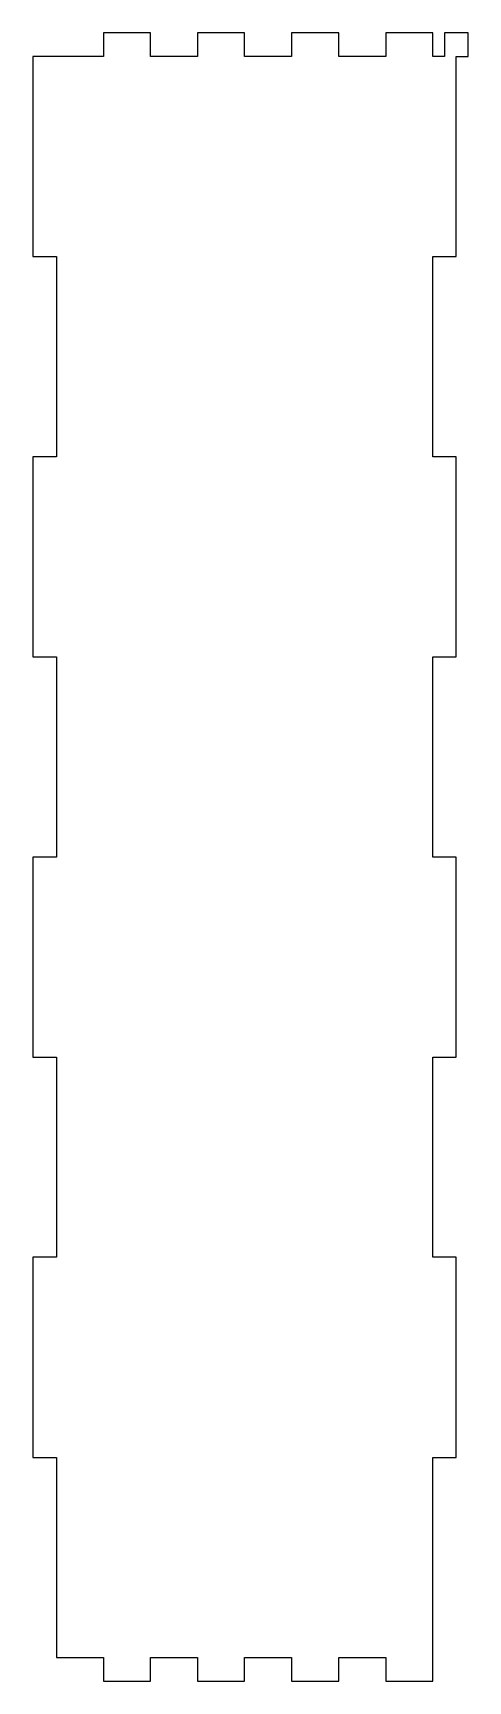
# Model space of a CAD drawing. Header units: metres. Extents: x -0.12 to 2.19, y -0.12 to 8.62.
import ezdxf

# ---------------------------------------------------------------- set-up
doc = ezdxf.new("R2010")
doc.units = ezdxf.units.M

msp = doc.modelspace()

# ---------------------------------------------------------------- linework, layer by layer
for p, q in [((0.5, 8.625), (0.25, 8.625)), ((0.25, 8.625), (0.25, 8.5)), ((0.5, 8.5), (0.5, 8.625)), ((1, 8.625), (0.75, 8.625)), ((0.75, 8.625), (0.75, 8.5)), ((1, 8.5), (1, 8.625)), ((1.5, 8.625), (1.25, 8.625)), ((1.25, 8.625), (1.25, 8.5)), ((1.5, 8.5), (1.5, 8.625)), ((2, 8.625), (1.75, 8.625)), ((1.75, 8.625), (1.75, 8.5)), ((2, 8.5), (2, 8.625)), ((2.1875, 8.625), (2.0625, 8.625)), ((2.0625, 8.625), (2.0625, 8.5)), ((2.1875, 8.5), (2.1875, 8.625)), ((0.25, 8.5), (-0.125, 8.5)), ((-0.125, 8.5), (-0.125, 7.4375)), ((0.75, 8.5), (0.5, 8.5)), ((1.25, 8.5), (1, 8.5)), ((1.75, 8.5), (1.5, 8.5)), ((2.0625, 8.5), (2, 8.5)), ((2.125, 7.4375), (2.125, 8.5)), ((2.125, 8.5), (2.1875, 8.5)), ((-0.125, 7.4375), (0, 7.4375)), ((0, 7.4375), (0, 6.375)), ((2, 6.375), (2, 7.4375)), ((2, 7.4375), (2.125, 7.4375)), ((0, 6.375), (-0.125, 6.375)), ((-0.125, 6.375), (-0.125, 5.3125)), ((2.125, 6.375), (2, 6.375)), ((2.125, 5.3125), (2.125, 6.375)), ((-0.125, 5.3125), (0, 5.3125)), ((0, 5.3125), (0, 4.25)), ((2, 4.25), (2, 5.3125)), ((2, 5.3125), (2.125, 5.3125)), ((0, 4.25), (-0.125, 4.25)), ((-0.125, 4.25), (-0.125, 3.1875)), ((2.125, 4.25), (2, 4.25)), ((2.125, 3.1875), (2.125, 4.25)), ((-0.125, 3.1875), (0, 3.1875)), ((0, 3.1875), (0, 2.125)), ((2, 2.125), (2, 3.1875)), ((2, 3.1875), (2.125, 3.1875)), ((0, 2.125), (-0.125, 2.125)), ((-0.125, 2.125), (-0.125, 1.0625)), ((2.125, 2.125), (2, 2.125)), ((2.125, 1.0625), (2.125, 2.125)), ((-0.125, 1.0625), (0, 1.0625)), ((0, 1.0625), (0, 0)), ((2, -0.125), (2, 1.0625)), ((2, 1.0625), (2.125, 1.0625)), ((0, 0), (0.25, 0)), ((0.25, 0), (0.25, -0.125)), ((0.5, 0), (0.75, 0)), ((0.5, -0.125), (0.5, 0)), ((0.75, 0), (0.75, -0.125)), ((1, -0.125), (1, 0)), ((1, 0), (1.25, 0)), ((1.25, 0), (1.25, -0.125)), ((1.5, -0.125), (1.5, 0)), ((1.5, 0), (1.75, 0)), ((1.75, 0), (1.75, -0.125)), ((0.25, -0.125), (0.5, -0.125)), ((0.75, -0.125), (1, -0.125)), ((1.25, -0.125), (1.5, -0.125)), ((1.75, -0.125), (2, -0.125))]:
    msp.add_line(p, q)

doc.saveas('drawing.dxf')
